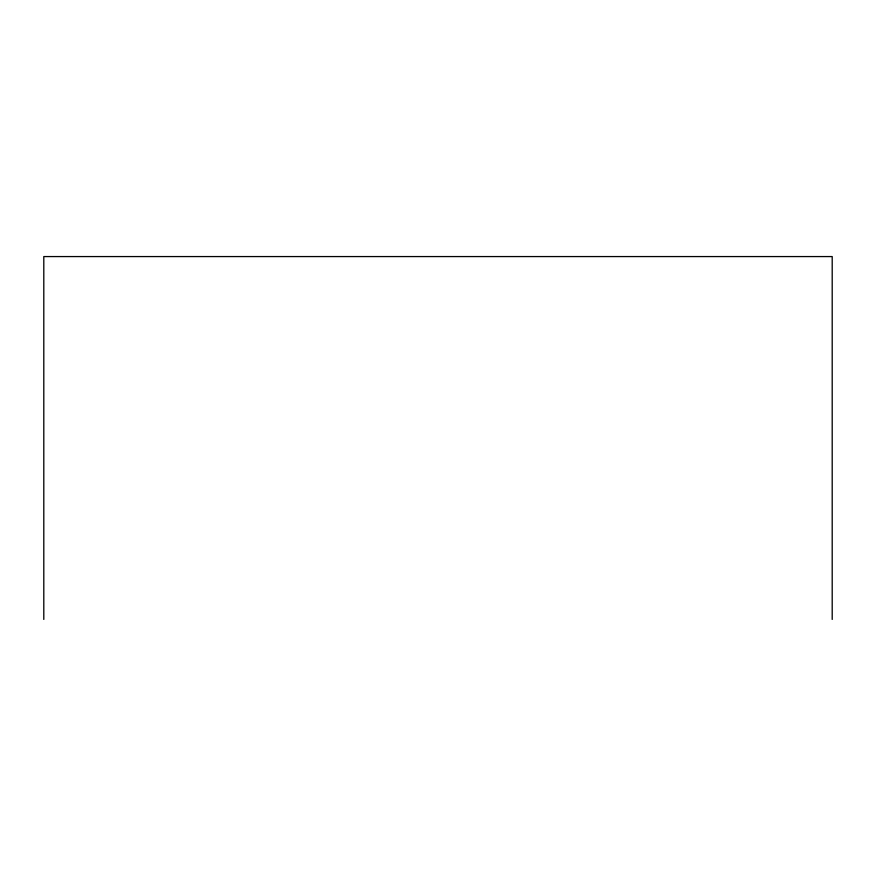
<?xml version="1.0" encoding="UTF-8"?>
<svg xmlns="http://www.w3.org/2000/svg" width="876" height="876" viewBox="0 0 876 876"><rect width="100%" height="100%" fill="white"/><g stroke="black" fill="none" stroke-linecap="round" stroke-linejoin="round"><path stroke-width="1.31" d="M832.2 619.431L832.2 256.569L43.8 256.569L43.8 619.431"/></g></svg>
